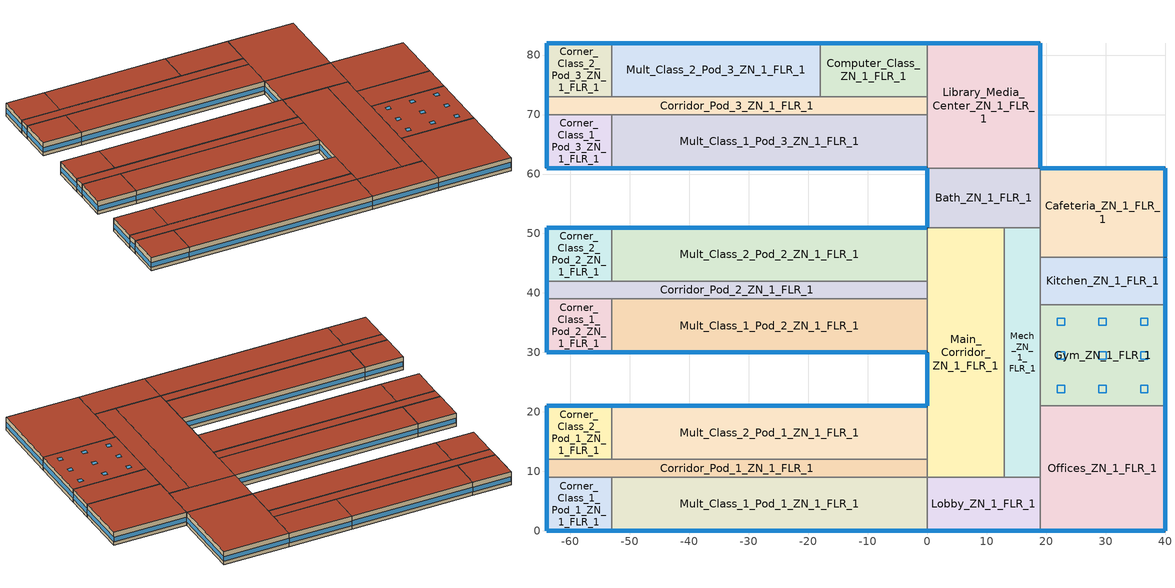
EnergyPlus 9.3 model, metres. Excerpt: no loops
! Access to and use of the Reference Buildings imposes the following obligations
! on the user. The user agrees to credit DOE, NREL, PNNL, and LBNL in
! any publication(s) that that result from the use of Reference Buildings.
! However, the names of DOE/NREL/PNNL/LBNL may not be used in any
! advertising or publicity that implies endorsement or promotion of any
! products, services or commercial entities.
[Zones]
Bath_ZN_1_FLR_1
 floor ground (ext-slab): 0,61 19,61 19,51 0,51 z0
 wall outside (Steel Frame Non-res Ext Wall): 0,61 0,51 z0:4
 wall to Main_Corridor_ZN_1_FLR_1 (int-walls): 0,51 13,51 z0:4
 wall to Mech_ZN_1_FLR_1 (int-walls): 13,51 19,51 z0:4
 wall to Cafeteria_ZN_1_FLR_1 (int-walls): 19,51 19,61 z0:4
 wall to Library_Media_Center_ZN_1_FLR_1 (int-walls): 19,61 0,61 z0:4
 window (Window Non-res Fixed): 0,60.95 0,51.05 z1.1:2.51
 roof outside (IEAD Non-res Roof): 0,51 19,51 19,61 0,61 z4
Cafeteria_ZN_1_FLR_1
 floor ground (ext-slab): 19,61 40,61 40,46 19,46 z0
 wall outside (Steel Frame Non-res Ext Wall): 40,46 40,61 19,61 z0:4
 wall to Kitchen_ZN_1_FLR_1 (int-walls): 19,46 40,46 z0:4
 wall to Mech_ZN_1_FLR_1 (int-walls): 19,51 19,46 z0:4
 window (Window Non-res Fixed): 40,46.05 40,60.95 / 39.95,61 19.05,61 z1.1:2.51
 roof outside (IEAD Non-res Roof): 19,46 40,46 40,61 19,61 z4
Computer_Class_ZN_1_FLR_1
 floor ground (ext-slab): -18,82 0,82 0,73 -18,73 z0
 wall outside (Steel Frame Non-res Ext Wall): 0,82 -18,82 z0:4
 wall to Corridor_Pod_3_ZN_1_FLR_1 (int-walls): -18,73 0,73 z0:4
 wall to Library_Media_Center_ZN_1_FLR_1 (int-walls): 0,73 0,82 z0:4
 wall to Mult_Class_2_Pod_3_ZN_1_FLR_1 (int-walls): -18,82 -18,73 z0:4
 window (Window Non-res Fixed): -0.05,82 -17.95,82 z1.1:2.51
 roof outside (IEAD Non-res Roof): -18,73 0,73 0,82 -18,82 z4
Corner_Class_1_Pod_1_ZN_1_FLR_1
 floor ground (ext-slab): -64,9 -53,9 -53,0 -64,0 z0
 wall outside (Steel Frame Non-res Ext Wall): -64,9 -64,0 -53,0 z0:4
 wall to Mult_Class_1_Pod_1_ZN_1_FLR_1 (int-walls): -53,0 -53,9 z0:4
 wall to Corridor_Pod_1_ZN_1_FLR_1 (int-walls): -53,9 -64,9 z0:4
 window (Window Non-res Fixed): -63.95,0 -53.05,0 z1.1:2.51; -64,8.95 -64,0.05 z1.1:2.52
 roof outside (IEAD Non-res Roof): -64,0 -53,0 -53,9 -64,9 z4
Corner_Class_1_Pod_2_ZN_1_FLR_1
 floor ground (ext-slab): -64,39 -53,39 -53,30 -64,30 z0
 wall outside (Steel Frame Non-res Ext Wall): -64,39 -64,30 -53,30 z0:4
 wall to Mult_Class_1_Pod_2_ZN_1_FLR_1 (int-walls): -53,30 -53,39 z0:4
 wall to Corridor_Pod_2_ZN_1_FLR_1 (int-walls): -53,39 -64,39 z0:4
 window (Window Non-res Fixed): -63.95,30 -53.05,30 z1.1:2.51; -64,38.95 -64,30.05 z1.1:2.52
 roof outside (IEAD Non-res Roof): -64,30 -53,30 -53,39 -64,39 z4
Corner_Class_1_Pod_3_ZN_1_FLR_1
 floor ground (ext-slab): -64,70 -53,70 -53,61 -64,61 z0
 wall outside (Steel Frame Non-res Ext Wall): -64,70 -64,61 -53,61 z0:4
 wall to Mult_Class_1_Pod_3_ZN_1_FLR_1 (int-walls): -53,61 -53,70 z0:4
 wall to Corridor_Pod_3_ZN_1_FLR_1 (int-walls): -53,70 -64,70 z0:4
 window (Window Non-res Fixed): -63.95,61 -53.05,61 z1.1:2.51; -64,69.95 -64,61.05 z1.1:2.52
 roof outside (IEAD Non-res Roof): -64,61 -53,61 -53,70 -64,70 z4
Corner_Class_2_Pod_1_ZN_1_FLR_1
 floor ground (ext-slab): -64,21 -53,21 -53,12 -64,12 z0
 wall outside (Steel Frame Non-res Ext Wall): -53,21 -64,21 -64,12 z0:4
 wall to Corridor_Pod_1_ZN_1_FLR_1 (int-walls): -64,12 -53,12 z0:4
 wall to Mult_Class_2_Pod_1_ZN_1_FLR_1 (int-walls): -53,12 -53,21 z0:4
 window (Window Non-res Fixed): -53.05,21 -63.95,21 z1.1:2.51; -64,20.95 -64,12.05 z1.1:2.52
 roof outside (IEAD Non-res Roof): -64,12 -53,12 -53,21 -64,21 z4
Corner_Class_2_Pod_2_ZN_1_FLR_1
 floor ground (ext-slab): -64,51 -53,51 -53,42 -64,42 z0
 wall outside (Steel Frame Non-res Ext Wall): -53,51 -64,51 -64,42 z0:4
 wall to Corridor_Pod_2_ZN_1_FLR_1 (int-walls): -64,42 -53,42 z0:4
 wall to Mult_Class_2_Pod_2_ZN_1_FLR_1 (int-walls): -53,42 -53,51 z0:4
 window (Window Non-res Fixed): -53.05,51 -63.95,51 z1.1:2.51; -64,50.95 -64,42.05 z1.1:2.52
 roof outside (IEAD Non-res Roof): -64,42 -53,42 -53,51 -64,51 z4
Corner_Class_2_Pod_3_ZN_1_FLR_1
 floor ground (ext-slab): -64,82 -53,82 -53,73 -64,73 z0
 wall outside (Steel Frame Non-res Ext Wall): -53,82 -64,82 -64,73 z0:4
 wall to Corridor_Pod_3_ZN_1_FLR_1 (int-walls): -64,73 -53,73 z0:4
 wall to Mult_Class_2_Pod_3_ZN_1_FLR_1 (int-walls): -53,73 -53,82 z0:4
 window (Window Non-res Fixed): -53.05,82 -63.95,82 z1.1:2.51; -64,81.95 -64,73.05 z1.1:2.52
 roof outside (IEAD Non-res Roof): -64,73 -53,73 -53,82 -64,82 z4
Corridor_Pod_1_ZN_1_FLR_1
 floor ground (ext-slab): -64,12 0,12 0,9 -64,9 z0
 wall outside (Steel Frame Non-res Ext Wall): -64,12 -64,9 z0:4
 wall to Mult_Class_1_Pod_1_ZN_1_FLR_1 (int-walls): -53,9 0,9 z0:4
 wall to Main_Corridor_ZN_1_FLR_1 (int-walls): 0,9 0,12 z0:4
 wall to Mult_Class_2_Pod_1_ZN_1_FLR_1 (int-walls): 0,12 -53,12 z0:4
 window (Window Non-res Fixed): -64,11.95 -64,9.05 z1.1:2.55
 roof outside (IEAD Non-res Roof): -64,9 0,9 0,12 -64,12 z4
Corridor_Pod_2_ZN_1_FLR_1
 floor ground (ext-slab): -64,42 0,42 0,39 -64,39 z0
 wall outside (Steel Frame Non-res Ext Wall): -64,42 -64,39 z0:4
 wall to Mult_Class_1_Pod_2_ZN_1_FLR_1 (int-walls): -53,39 0,39 z0:4
 wall to Main_Corridor_ZN_1_FLR_1 (int-walls): 0,39 0,42 z0:4
 wall to Mult_Class_2_Pod_2_ZN_1_FLR_1 (int-walls): 0,42 -53,42 z0:4
 window (Window Non-res Fixed): -64,41.95 -64,39.05 z1.1:2.55
 roof outside (IEAD Non-res Roof): -64,39 0,39 0,42 -64,42 z4
Corridor_Pod_3_ZN_1_FLR_1
 floor ground (ext-slab): -64,73 0,73 0,70 -64,70 z0
 wall outside (Steel Frame Non-res Ext Wall): -64,73 -64,70 z0:4
 wall to Mult_Class_1_Pod_3_ZN_1_FLR_1 (int-walls): -53,70 0,70 z0:4
 wall to Library_Media_Center_ZN_1_FLR_1 (int-walls): 0,70 0,73 z0:4
 wall to Mult_Class_2_Pod_3_ZN_1_FLR_1 (int-walls): -18,73 -53,73 z0:4
 window (Window Non-res Fixed): -64,72.95 -64,70.05 z1.1:2.55
 roof outside (IEAD Non-res Roof): -64,70 0,70 0,73 -64,73 z4
Gym_ZN_1_FLR_1
 floor ground (ext-slab): 19,38 40,38 40,21 19,21 z0
 wall outside (Steel Frame Non-res Ext Wall): 40,21 40,38 z0:4
 wall to Offices_ZN_1_FLR_1 (int-walls): 19,21 40,21 z0:4
 wall to Kitchen_ZN_1_FLR_1 (int-walls): 40,38 19,38 z0:4
 wall to Mech_ZN_1_FLR_1 (int-walls): 19,38 19,21 z0:4
 window (Window Non-res Fixed): 40,21.05 40,37.95 z1.1:2.51
 roof outside (IEAD Non-res Roof): 19,21 40,21 40,38 19,38 z4
 skylight (Skylight cons 456): 21.89,23.22 23.11,23.22 23.11,24.44 21.89,24.44 z4; 28.89,23.22 30.11,23.22 30.11,24.44 28.89,24.44 z4; 35.89,23.22 37.11,23.22 37.11,24.44 35.89,24.44 z4; 21.89,28.89 23.11,28.89 23.11,30.11 21.89,30.11 z4; 28.89,28.89 30.11,28.89 30.11,30.11 28.89,30.11 z4; 35.89,28.89 37.11,28.89 37.11,30.11 35.89,30.11 z4; 21.89,34.56 23.11,34.56 23.11,35.78 21.89,35.78 z4; 28.89,34.56 30.11,34.56 30.11,35.78 28.89,35.78 z4; 35.89,34.56 37.11,34.56 37.11,35.78 35.89,35.78 z4
Kitchen_ZN_1_FLR_1
 floor ground (ext-slab): 19,46 40,46 40,38 19,38 z0
 wall outside (Steel Frame Non-res Ext Wall): 40,38 40,46 z0:4
 wall to Mech_ZN_1_FLR_1 (int-walls): 19,46 19,38 z0:4
 window (Window Non-res Fixed): 40,38.05 40,45.95 z1.1:2.52
 roof outside (IEAD Non-res Roof): 19,38 40,38 40,46 19,46 z4
Library_Media_Center_ZN_1_FLR_1
 floor ground (ext-slab): 0,82 19,82 19,61 0,61 z0
 wall outside (Steel Frame Non-res Ext Wall): 19,61 19,82 0,82 z0:4
 wall to Mult_Class_1_Pod_3_ZN_1_FLR_1 (int-walls): 0,70 0,61 z0:4
 window (Window Non-res Fixed): 19,61.05 19,81.95 / 18.95,82 0.05,82 z1.1:2.51
 roof outside (IEAD Non-res Roof): 0,61 19,61 19,82 0,82 z4
Lobby_ZN_1_FLR_1
 floor ground (ext-slab): 0,9 19,9 19,0 0,0 z0
 wall outside (Steel Frame Non-res Ext Wall): 0,0 19,0 z0:4
 wall to Offices_ZN_1_FLR_1 (int-walls): 19,0 19,9 z0:4
 wall to Mech_ZN_1_FLR_1 (int-walls): 19,9 13,9 z0:4
 wall to Main_Corridor_ZN_1_FLR_1 (int-walls): 13,9 0,9 z0:4
 wall to Mult_Class_1_Pod_1_ZN_1_FLR_1 (int-walls): 0,9 0,0 z0:4
 window (Window Non-res Fixed): 0.05,0 18.95,0 z1.1:2.51
 roof outside (IEAD Non-res Roof): 0,0 19,0 19,9 0,9 z4
Main_Corridor_ZN_1_FLR_1
 floor ground (ext-slab): 0,51 13,51 13,9 0,9 z0
 wall outside (Steel Frame Non-res Ext Wall): 0,30 0,21 z0:4
 wall to Mech_ZN_1_FLR_1 (int-walls): 13,9 13,51 z0:4
 wall to Mult_Class_2_Pod_2_ZN_1_FLR_1 (int-walls): 0,51 0,42 z0:4
 wall to Mult_Class_1_Pod_2_ZN_1_FLR_1 (int-walls): 0,39 0,30 z0:4
 wall to Mult_Class_2_Pod_1_ZN_1_FLR_1 (int-walls): 0,21 0,12 z0:4
 window (Window Non-res Fixed): 0,29.95 0,21.05 z1.1:2.52
 roof outside (IEAD Non-res Roof): 0,9 13,9 13,51 0,51 z4
Mech_ZN_1_FLR_1
 floor ground (ext-slab): 13,51 19,51 19,9 13,9 z0
 wall to Offices_ZN_1_FLR_1 (int-walls): 19,9 19,21 z0:4
 roof outside (IEAD Non-res Roof): 13,9 19,9 19,51 13,51 z4
Mult_Class_1_Pod_1_ZN_1_FLR_1
 floor ground (ext-slab): -53,9 0,9 0,0 -53,0 z0
 wall outside (Steel Frame Non-res Ext Wall): -53,0 0,0 z0:4
 window (Window Non-res Fixed): -52.95,0 -0.05,0 z1.1:2.5
 roof outside (IEAD Non-res Roof): -53,0 0,0 0,9 -53,9 z4
Mult_Class_1_Pod_2_ZN_1_FLR_1
 floor ground (ext-slab): -53,39 0,39 0,30 -53,30 z0
 wall outside (Steel Frame Non-res Ext Wall): -53,30 0,30 z0:4
 window (Window Non-res Fixed): -52.95,30 -0.05,30 z1.1:2.5
 roof outside (IEAD Non-res Roof): -53,30 0,30 0,39 -53,39 z4
Mult_Class_1_Pod_3_ZN_1_FLR_1
 floor ground (ext-slab): -53,70 0,70 0,61 -53,61 z0
 wall outside (Steel Frame Non-res Ext Wall): -53,61 0,61 z0:4
 window (Window Non-res Fixed): -52.95,61 -0.05,61 z1.1:2.5
 roof outside (IEAD Non-res Roof): -53,61 0,61 0,70 -53,70 z4
Mult_Class_2_Pod_1_ZN_1_FLR_1
 floor ground (ext-slab): -53,21 0,21 0,12 -53,12 z0
 wall outside (Steel Frame Non-res Ext Wall): 0,21 -53,21 z0:4
 window (Window Non-res Fixed): -0.05,21 -52.95,21 z1.1:2.5
 roof outside (IEAD Non-res Roof): -53,12 0,12 0,21 -53,21 z4
Mult_Class_2_Pod_2_ZN_1_FLR_1
 floor ground (ext-slab): -53,51 0,51 0,42 -53,42 z0
 wall outside (Steel Frame Non-res Ext Wall): 0,51 -53,51 z0:4
 window (Window Non-res Fixed): -0.05,51 -52.95,51 z1.1:2.5
 roof outside (IEAD Non-res Roof): -53,42 0,42 0,51 -53,51 z4
Mult_Class_2_Pod_3_ZN_1_FLR_1
 floor ground (ext-slab): -53,82 -18,82 -18,73 -53,73 z0
 wall outside (Steel Frame Non-res Ext Wall): -18,82 -53,82 z0:4
 window (Window Non-res Fixed): -18.05,82 -52.95,82 z1.1:2.5
 roof outside (IEAD Non-res Roof): -53,73 -18,73 -18,82 -53,82 z4
Offices_ZN_1_FLR_1
 floor ground (ext-slab): 19,21 40,21 40,0 19,0 z0
 wall outside (Steel Frame Non-res Ext Wall): 19,0 40,0 40,21 z0:4
 window (Window Non-res Fixed): 19.05,0 39.95,0 / 40,0.05 40,20.95 z1.1:2.51
 roof outside (IEAD Non-res Roof): 19,0 40,0 40,21 19,21 z4
[Site:Location]
USA IL-CHICAGO-OHARE: Latitude {deg}=41.77; Longitude {deg}=-87.75; Time Zone {hr}=-6; Elevation {m}=190
[SizingPeriod:DesignDay] Day of Month=21; Humidity Condition Type=Wetbulb; Barometric Pressure {Pa}=99063; Rain Indicator=No; Snow Indicator=No; Daylight Saving Time Indicator=No; Solar Model Indicator=ASHRAEClearSky
Name | Month | Day Type | Maximum Dry-Bulb Temperature {C} | Daily Dry-Bulb Temperature Range {deltaC} | Wetbulb or DewPoint at Maximum Dry-Bulb {C} | Wind Speed {m/s} | Wind Direction {deg} | Sky Clearness
CHICAGO Ann Htg 99.6% Condns DB | 1 | WinterDesignDay | -20.6 | 0 | -20.6 | 4.9 | 270 | 0
CHICAGO Ann Clg .4% Condns WB=>MDB | 7 | SummerDesignDay | 31.2 | 10.7 | 25.5 | 5.3 | 230 | 1
[Site:WaterMainsTemperature]
Calculation Method=CORRELATION; Annual Average Outdoor Air Temperature {C}=9.69; Maximum Difference In Monthly Average Outdoor Air Temperatures {deltaC}=28.1
[Building]
Ref Bldg Primary School New2004_v1.3_5.0: North Axis {deg}=0; Terrain=City; Loads Convergence Tolerance Value {W}=0.04; Temperature Convergence Tolerance Value {deltaC}=0.2; Solar Distribution=FullInteriorAndExterior; Maximum Number of Warmup Days=25; Minimum Number of Warmup Days=6
[Site:GroundTemperature:BuildingSurface]
19.527, 19.502, 19.536, 19.598, 20.002, 21.64, 22.225, 22.375, 21.449, 20.121, 19.802, 19.633
[Construction]
Skylight cons 456: Skylight Plexi Atofina 2602, Air, Skylight Plexi Atofina 2602
Steel Frame Non-res Ext Wall: Wood Siding, Steel Frame NonRes Wall Insulation, 1/2IN Gypsum
IEAD Non-res Roof: Roof Membrane, IEAD NonRes Roof Insulation, Metal Decking
ext-slab: HW CONCRETE, CP02 CARPET PAD
int-walls: 1/2IN Gypsum, 1/2IN Gypsum
Window Non-res Fixed: NonRes Fixed Assembly Window
InteriorFurnishings: Std Wood 6inch
[WindowMaterial:Gas]
Air: Gas Type=Air; Thickness {m}=0.0127
[WindowMaterial:Glazing]
Skylight Plexi Atofina 2602: Optical Data Type=SpectralAverage; Thickness {m}=0.002997; Solar Transmittance at Normal Incidence=0.507; Front Side Solar Reflectance at Normal Incidence=0.221; Back Side Solar Reflectance at Normal Incidence=0.222; Visible Transmittance at Normal Incidence=0.486; Front Side Visible Reflectance at Normal Incidence=0.3; Back Side Visible Reflectance at Normal Incidence=0.3; Infrared Transmittance at Normal Incidence=0; Front Side Infrared Hemispherical Emissivity=0.9; Back Side Infrared Hemispherical Emissivity=0.9; Conductivity {W/m-K}=0.187; Dirt Correction Factor for Solar and Visible Transmittance=1; Solar Diffusing=No
[Material] Thermal Absorptance=0.9
Name | Roughness | Thickness {m} | Conductivity {W/m-K} | Density {kg/m3} | Specific Heat {J/kg-K} | Solar Absorptance | Visible Absorptance
Steel Frame NonRes Wall Insulation | MediumRough | 0.0870565 | 0.049 | 265 | 836.8 | 0.7 | 0.7
IEAD NonRes Roof Insulation | MediumRough | 0.127339 | 0.049 | 265 | 836.8 | 0.7 | 0.7
Std Wood 6inch | MediumSmooth | 0.15 | 0.12 | 540 | 1210 | 0.7 | 0.7
Wood Siding | MediumSmooth | 0.01 | 0.11 | 544.62 | 1210 | 0.78 | 0.78
1/2IN Gypsum | Smooth | 0.0127 | 0.16 | 784.9 | 830 | 0.92 | 0.92
HW CONCRETE | Rough | 0.1016 | 1.311 | 2240 | 836.8 | 0.7 | 0.7
Roof Membrane | VeryRough | 0.0095 | 0.16 | 1121.29 | 1460 | 0.7 | 0.7
Metal Decking | MediumSmooth | 0.0015 | 45.006 | 7680 | 418.4 | 0.7 | 0.3
[WindowMaterial:SimpleGlazingSystem]
NonRes Fixed Assembly Window: U-Factor {W/m2-K}=3.23646; Solar Heat Gain Coefficient=0.39
[Material:NoMass]
CP02 CARPET PAD: Roughness=VeryRough; Thermal Resistance {m2-K/W}=0.2165; Thermal Absorptance=0.9; Solar Absorptance=0.7; Visible Absorptance=0.8
[Zone] Type=1; Multiplier=1; Floor Area {m2}=autocalculate; Part of Total Floor Area=Yes
Bath_ZN_1_FLR_1; Cafeteria_ZN_1_FLR_1; Computer_Class_ZN_1_FLR_1; Corner_Class_1_Pod_1_ZN_1_FLR_1; Corner_Class_1_Pod_2_ZN_1_FLR_1; Corner_Class_1_Pod_3_ZN_1_FLR_1; Corner_Class_2_Pod_1_ZN_1_FLR_1; Corner_Class_2_Pod_2_ZN_1_FLR_1; Corner_Class_2_Pod_3_ZN_1_FLR_1; Corridor_Pod_1_ZN_1_FLR_1; Corridor_Pod_2_ZN_1_FLR_1; Corridor_Pod_3_ZN_1_FLR_1; Gym_ZN_1_FLR_1; Kitchen_ZN_1_FLR_1; Library_Media_Center_ZN_1_FLR_1; Lobby_ZN_1_FLR_1; Main_Corridor_ZN_1_FLR_1; Mech_ZN_1_FLR_1; Mult_Class_1_Pod_1_ZN_1_FLR_1; Mult_Class_1_Pod_2_ZN_1_FLR_1; Mult_Class_1_Pod_3_ZN_1_FLR_1; Mult_Class_2_Pod_1_ZN_1_FLR_1; Mult_Class_2_Pod_2_ZN_1_FLR_1; Mult_Class_2_Pod_3_ZN_1_FLR_1; Offices_ZN_1_FLR_1
[People] Fraction Radiant=0.3; Sensible Heat Fraction=AUTOCALCULATE; Activity Level Schedule=ACTIVITY_SCH; Enable ASHRAE 55 Comfort Warnings=No; Mean Radiant Temperature Calculation Type=ZoneAveraged; Work Efficiency Schedule=WORK_EFF_SCH; Clothing Insulation Calculation Method=ClothingInsulationSchedule; Clothing Insulation Schedule=CLOTHING_SCH; Air Velocity Schedule=AIR_VELO_SCH; Thermal Comfort Model 1 Type=FANGER
Name | Zone or ZoneList | Number of People Schedule | Number of People Calculation Method | Zone Floor Area per Person {m2/person} | Number of People
Bath_ZN_1_FLR_1 People | Bath_ZN_1_FLR_1 | BLDG_OCC_SCH | Area/Person | 10
Cafeteria_ZN_1_FLR_1 People | Cafeteria_ZN_1_FLR_1 | BLDG_OCC_SCH_Cafeteria | Area/Person | 1.39
Computer_Class_ZN_1_FLR_1 People | Computer_Class_ZN_1_FLR_1 | BLDG_OCC_SCH | Area/Person | 3.33
Corner_Class_1_Pod_1_ZN_1_FLR_1 People | Corner_Class_1_Pod_1_ZN_1_FLR_1 | BLDG_OCC_SCH | Area/Person | 4
Corner_Class_1_Pod_2_ZN_1_FLR_1 People | Corner_Class_1_Pod_2_ZN_1_FLR_1 | BLDG_OCC_SCH | Area/Person | 4
Corner_Class_1_Pod_3_ZN_1_FLR_1 People | Corner_Class_1_Pod_3_ZN_1_FLR_1 | BLDG_OCC_SCH | Area/Person | 4
Corner_Class_2_Pod_1_ZN_1_FLR_1 People | Corner_Class_2_Pod_1_ZN_1_FLR_1 | BLDG_OCC_SCH | Area/Person | 4
Corner_Class_2_Pod_2_ZN_1_FLR_1 People | Corner_Class_2_Pod_2_ZN_1_FLR_1 | BLDG_OCC_SCH | Area/Person | 4
Corner_Class_2_Pod_3_ZN_1_FLR_1 People | Corner_Class_2_Pod_3_ZN_1_FLR_1 | BLDG_OCC_SCH | Area/Person | 4
Corridor_Pod_1_ZN_1_FLR_1 People | Corridor_Pod_1_ZN_1_FLR_1 | BLDG_OCC_SCH | Area/Person | 10
Corridor_Pod_2_ZN_1_FLR_1 People | Corridor_Pod_2_ZN_1_FLR_1 | BLDG_OCC_SCH | Area/Person | 10
Corridor_Pod_3_ZN_1_FLR_1 People | Corridor_Pod_3_ZN_1_FLR_1 | BLDG_OCC_SCH | Area/Person | 10
Gym_ZN_1_FLR_1 People | Gym_ZN_1_FLR_1 | BLDG_OCC_SCH_Gym | Area/Person | 3.33
Kitchen_ZN_1_FLR_1 People | Kitchen_ZN_1_FLR_1 | BLDG_OCC_SCH | People |  | 25.2
Library_Media_Center_ZN_1_FLR_1 People | Library_Media_Center_ZN_1_FLR_1 | BLDG_OCC_SCH | Area/Person | 4.35
Main_Corridor_ZN_1_FLR_1 People | Main_Corridor_ZN_1_FLR_1 | BLDG_OCC_SCH | Area/Person | 10
Mult_Class_1_Pod_1_ZN_1_FLR_1 People | Mult_Class_1_Pod_1_ZN_1_FLR_1 | BLDG_OCC_SCH | Area/Person | 4
Mult_Class_1_Pod_2_ZN_1_FLR_1 People | Mult_Class_1_Pod_2_ZN_1_FLR_1 | BLDG_OCC_SCH | Area/Person | 4
Mult_Class_1_Pod_3_ZN_1_FLR_1 People | Mult_Class_1_Pod_3_ZN_1_FLR_1 | BLDG_OCC_SCH | Area/Person | 4
Mult_Class_2_Pod_1_ZN_1_FLR_1 People | Mult_Class_2_Pod_1_ZN_1_FLR_1 | BLDG_OCC_SCH | Area/Person | 4
Mult_Class_2_Pod_2_ZN_1_FLR_1 People | Mult_Class_2_Pod_2_ZN_1_FLR_1 | BLDG_OCC_SCH | Area/Person | 4
Mult_Class_2_Pod_3_ZN_1_FLR_1 People | Mult_Class_2_Pod_3_ZN_1_FLR_1 | BLDG_OCC_SCH | Area/Person | 4
Offices_ZN_1_FLR_1 People | Offices_ZN_1_FLR_1 | BLDG_OCC_SCH_Offices | Area/Person | 20
[Lights] Schedule=BLDG_LIGHT_SCH; Design Level Calculation Method=Watts/Area; Return Air Fraction=0; Fraction Radiant=0.37; Fraction Visible=0.2; Fraction Replaceable=1; Return Air Fraction Calculated from Plenum Temperature=No
Name | Zone or ZoneList | Watts per Zone Floor Area {W/m2}
Bath_ZN_1_FLR_1_Lights | Bath_ZN_1_FLR_1 | 9.68
Cafeteria_ZN_1_FLR_1_Lights | Cafeteria_ZN_1_FLR_1 | 15.06
Computer_Class_ZN_1_FLR_1_Lights | Computer_Class_ZN_1_FLR_1 | 15.06
Corner_Class_1_Pod_1_ZN_1_FLR_1_Lights | Corner_Class_1_Pod_1_ZN_1_FLR_1 | 15.06
Corner_Class_1_Pod_2_ZN_1_FLR_1_Lights | Corner_Class_1_Pod_2_ZN_1_FLR_1 | 15.06
Corner_Class_1_Pod_3_ZN_1_FLR_1_Lights | Corner_Class_1_Pod_3_ZN_1_FLR_1 | 15.06
Corner_Class_2_Pod_1_ZN_1_FLR_1_Lights | Corner_Class_2_Pod_1_ZN_1_FLR_1 | 15.06
Corner_Class_2_Pod_2_ZN_1_FLR_1_Lights | Corner_Class_2_Pod_2_ZN_1_FLR_1 | 15.06
Corner_Class_2_Pod_3_ZN_1_FLR_1_Lights | Corner_Class_2_Pod_3_ZN_1_FLR_1 | 15.06
Corridor_Pod_1_ZN_1_FLR_1_Lights | Corridor_Pod_1_ZN_1_FLR_1 | 5.38
Corridor_Pod_2_ZN_1_FLR_1_Lights | Corridor_Pod_2_ZN_1_FLR_1 | 5.38
Corridor_Pod_3_ZN_1_FLR_1_Lights | Corridor_Pod_3_ZN_1_FLR_1 | 5.38
Gym_ZN_1_FLR_1_Lights | Gym_ZN_1_FLR_1 | 15.06
Kitchen_ZN_1_FLR_1_Lights | Kitchen_ZN_1_FLR_1 | 12.91
Library_Media_Center_ZN_1_FLR_1_Lights | Library_Media_Center_ZN_1_FLR_1 | 13.99
Lobby_ZN_1_FLR_1_Lights | Lobby_ZN_1_FLR_1 | 13.99
Main_Corridor_ZN_1_FLR_1_Lights | Main_Corridor_ZN_1_FLR_1 | 5.38
Mech_ZN_1_FLR_1_Lights | Mech_ZN_1_FLR_1 | 16.14
Mult_Class_1_Pod_1_ZN_1_FLR_1_Lights | Mult_Class_1_Pod_1_ZN_1_FLR_1 | 15.06
Mult_Class_1_Pod_2_ZN_1_FLR_1_Lights | Mult_Class_1_Pod_2_ZN_1_FLR_1 | 15.06
Mult_Class_1_Pod_3_ZN_1_FLR_1_Lights | Mult_Class_1_Pod_3_ZN_1_FLR_1 | 15.06
Mult_Class_2_Pod_1_ZN_1_FLR_1_Lights | Mult_Class_2_Pod_1_ZN_1_FLR_1 | 15.06
Mult_Class_2_Pod_2_ZN_1_FLR_1_Lights | Mult_Class_2_Pod_2_ZN_1_FLR_1 | 15.06
Mult_Class_2_Pod_3_ZN_1_FLR_1_Lights | Mult_Class_2_Pod_3_ZN_1_FLR_1 | 15.06
Offices_ZN_1_FLR_1_Lights | Offices_ZN_1_FLR_1 | 11.84
[ElectricEquipment]
Name | Zone or ZoneList | Schedule | Design Level Calculation Method | Watts per Zone Floor Area {W/m2} | Fraction Latent | Fraction Radiant | Fraction Lost | Design Level {W}
Bath_ZN_1_FLR_1_PlugMisc_Equip | Bath_ZN_1_FLR_1 | BLDG_EQUIP_SCH | Watts/Area | 4 | 0 | 0.5 | 0
Cafeteria_ZN_1_FLR_1_PlugMisc_Equip | Cafeteria_ZN_1_FLR_1 | KITCHEN_ELEC_EQUIP_SCH | Watts/Area | 25.39 | 0 | 0.5 | 0
Computer_Class_ZN_1_FLR_1_PlugMisc_Equip | Computer_Class_ZN_1_FLR_1 | BLDG_EQUIP_SCH | Watts/Area | 20 | 0 | 0.5 | 0
Corner_Class_1_Pod_1_ZN_1_FLR_1_PlugMisc_Equip | Corner_Class_1_Pod_1_ZN_1_FLR_1 | BLDG_EQUIP_SCH | Watts/Area | 15 | 0 | 0.5 | 0
Corner_Class_1_Pod_2_ZN_1_FLR_1_PlugMisc_Equip | Corner_Class_1_Pod_2_ZN_1_FLR_1 | BLDG_EQUIP_SCH | Watts/Area | 15 | 0 | 0.5 | 0
Corner_Class_1_Pod_3_ZN_1_FLR_1_PlugMisc_Equip | Corner_Class_1_Pod_3_ZN_1_FLR_1 | BLDG_EQUIP_SCH | Watts/Area | 15 | 0 | 0.5 | 0
Corner_Class_2_Pod_1_ZN_1_FLR_1_PlugMisc_Equip | Corner_Class_2_Pod_1_ZN_1_FLR_1 | BLDG_EQUIP_SCH | Watts/Area | 15 | 0 | 0.5 | 0
Corner_Class_2_Pod_2_ZN_1_FLR_1_PlugMisc_Equip | Corner_Class_2_Pod_2_ZN_1_FLR_1 | BLDG_EQUIP_SCH | Watts/Area | 15 | 0 | 0.5 | 0
Corner_Class_2_Pod_3_ZN_1_FLR_1_PlugMisc_Equip | Corner_Class_2_Pod_3_ZN_1_FLR_1 | BLDG_EQUIP_SCH | Watts/Area | 15 | 0 | 0.5 | 0
Corridor_Pod_1_ZN_1_FLR_1_PlugMisc_Equip | Corridor_Pod_1_ZN_1_FLR_1 | BLDG_EQUIP_SCH | Watts/Area | 4 | 0 | 0.5 | 0
Corridor_Pod_2_ZN_1_FLR_1_PlugMisc_Equip | Corridor_Pod_2_ZN_1_FLR_1 | BLDG_EQUIP_SCH | Watts/Area | 4 | 0 | 0.5 | 0
Corridor_Pod_3_ZN_1_FLR_1_PlugMisc_Equip | Corridor_Pod_3_ZN_1_FLR_1 | BLDG_EQUIP_SCH | Watts/Area | 4 | 0 | 0.5 | 0
Gym_ZN_1_FLR_1_PlugMisc_Equip | Gym_ZN_1_FLR_1 | BLDG_EQUIP_SCH | Watts/Area | 5 | 0 | 0.5 | 0
Kitchen_ZN_1_FLR_1_ExhFan_Equip | Kitchen_ZN_1_FLR_1 | Kitchen_Exhaust_SCH | EquipmentLevel |  | 0 | 0 | 1 | 576
Kitchen_ZN_1_FLR_1_MiscElec_Equip | Kitchen_ZN_1_FLR_1 | KITCHEN_ELEC_EQUIP_SCH | EquipmentLevel |  | 0.25 | 0.3 | 0.2 | 31996
Library_Media_Center_ZN_1_FLR_1_PlugMisc_Equip | Library_Media_Center_ZN_1_FLR_1 | BLDG_EQUIP_SCH | Watts/Area | 15 | 0 | 0.5 | 0
Lobby_ZN_1_FLR_1_PlugMisc_Equip | Lobby_ZN_1_FLR_1 | BLDG_EQUIP_SCH | Watts/Area | 4 | 0 | 0.5 | 0
Main_Corridor_ZN_1_FLR_1_PlugMisc_Equip | Main_Corridor_ZN_1_FLR_1 | BLDG_EQUIP_SCH | Watts/Area | 4 | 0 | 0.5 | 0
Mech_ZN_1_FLR_1_PlugMisc_Equip | Mech_ZN_1_FLR_1 | BLDG_EQUIP_SCH | Watts/Area | 4 | 0 | 0.5 | 0
Mult_Class_1_Pod_1_ZN_1_FLR_1_PlugMisc_Equip | Mult_Class_1_Pod_1_ZN_1_FLR_1 | BLDG_EQUIP_SCH | Watts/Area | 15 | 0 | 0.5 | 0
Mult_Class_1_Pod_2_ZN_1_FLR_1_PlugMisc_Equip | Mult_Class_1_Pod_2_ZN_1_FLR_1 | BLDG_EQUIP_SCH | Watts/Area | 15 | 0 | 0.5 | 0
Mult_Class_1_Pod_3_ZN_1_FLR_1_PlugMisc_Equip | Mult_Class_1_Pod_3_ZN_1_FLR_1 | BLDG_EQUIP_SCH | Watts/Area | 15 | 0 | 0.5 | 0
Mult_Class_2_Pod_1_ZN_1_FLR_1_PlugMisc_Equip | Mult_Class_2_Pod_1_ZN_1_FLR_1 | BLDG_EQUIP_SCH | Watts/Area | 15 | 0 | 0.5 | 0
Mult_Class_2_Pod_2_ZN_1_FLR_1_PlugMisc_Equip | Mult_Class_2_Pod_2_ZN_1_FLR_1 | BLDG_EQUIP_SCH | Watts/Area | 15 | 0 | 0.5 | 0
Mult_Class_2_Pod_3_ZN_1_FLR_1_PlugMisc_Equip | Mult_Class_2_Pod_3_ZN_1_FLR_1 | BLDG_EQUIP_SCH | Watts/Area | 15 | 0 | 0.5 | 0
Offices_ZN_1_FLR_1_PlugMisc_Equip | Offices_ZN_1_FLR_1 | BLDG_EQUIP_SCH | Watts/Area | 10.8 | 0 | 0.5 | 0
[GasEquipment]
Kitchen_ZN_1_FLR_1_MiscGas_Equip: Zone or ZoneList=Kitchen_ZN_1_FLR_1; Schedule=KITCHEN_GAS_EQUIP_SCH; Design Level Calculation Method=EquipmentLevel; Design Level {W}=160284; Fraction Latent=0.1; Fraction Radiant=0.2; Fraction Lost=0.7
[Exterior:Lights]
Exterior Facade Lighting: Schedule=ALWAYS_ON; Design Level {W}=8575; Control Option=AstronomicalClock
[ZoneInfiltration:DesignFlowRate] Schedule=INFIL_SCH; Design Flow Rate Calculation Method=Flow/ExteriorWallArea; Flow per Exterior Surface Area {m3/s-m2}=0.000302; Constant Term Coefficient=1; Temperature Term Coefficient=0; Velocity Term Coefficient=0; Velocity Squared Term Coefficient=0
Name | Zone or ZoneList
Bath_ZN_1_FLR_1_Infiltration | Bath_ZN_1_FLR_1
Cafeteria_ZN_1_FLR_1_Infiltration | Cafeteria_ZN_1_FLR_1
Computer_Class_ZN_1_FLR_1_Infiltration | Computer_Class_ZN_1_FLR_1
Corner_Class_1_Pod_1_ZN_1_FLR_1_Infiltration | Corner_Class_1_Pod_1_ZN_1_FLR_1
Corner_Class_1_Pod_2_ZN_1_FLR_1_Infiltration | Corner_Class_1_Pod_2_ZN_1_FLR_1
Corner_Class_1_Pod_3_ZN_1_FLR_1_Infiltration | Corner_Class_1_Pod_3_ZN_1_FLR_1
Corner_Class_2_Pod_1_ZN_1_FLR_1_Infiltration | Corner_Class_2_Pod_1_ZN_1_FLR_1
Corner_Class_2_Pod_2_ZN_1_FLR_1_Infiltration | Corner_Class_2_Pod_2_ZN_1_FLR_1
Corner_Class_2_Pod_3_ZN_1_FLR_1_Infiltration | Corner_Class_2_Pod_3_ZN_1_FLR_1
Corridor_Pod_1_ZN_1_FLR_1_Infiltration | Corridor_Pod_1_ZN_1_FLR_1
Corridor_Pod_2_ZN_1_FLR_1_Infiltration | Corridor_Pod_2_ZN_1_FLR_1
Corridor_Pod_3_ZN_1_FLR_1_Infiltration | Corridor_Pod_3_ZN_1_FLR_1
Gym_ZN_1_FLR_1_Infiltration | Gym_ZN_1_FLR_1
Kitchen_ZN_1_FLR_1_Infiltration | Kitchen_ZN_1_FLR_1
Library_Media_Center_ZN_1_FLR_1_Infiltration | Library_Media_Center_ZN_1_FLR_1
Lobby_ZN_1_FLR_1_Infiltration | Lobby_ZN_1_FLR_1
Main_Corridor_ZN_1_FLR_1_Infiltration | Main_Corridor_ZN_1_FLR_1
Mult_Class_1_Pod_1_ZN_1_FLR_1_Infiltration | Mult_Class_1_Pod_1_ZN_1_FLR_1
Mult_Class_1_Pod_2_ZN_1_FLR_1_Infiltration | Mult_Class_1_Pod_2_ZN_1_FLR_1
Mult_Class_1_Pod_3_ZN_1_FLR_1_Infiltration | Mult_Class_1_Pod_3_ZN_1_FLR_1
Mult_Class_2_Pod_1_ZN_1_FLR_1_Infiltration | Mult_Class_2_Pod_1_ZN_1_FLR_1
Mult_Class_2_Pod_2_ZN_1_FLR_1_Infiltration | Mult_Class_2_Pod_2_ZN_1_FLR_1
Mult_Class_2_Pod_3_ZN_1_FLR_1_Infiltration | Mult_Class_2_Pod_3_ZN_1_FLR_1
Offices_ZN_1_FLR_1_Infiltration | Offices_ZN_1_FLR_1
[InternalMass] Construction=InteriorFurnishings
Name | Zone or ZoneList | Surface Area {m2}
Bath_ZN_1_FLR_1 Internal Mass | Bath_ZN_1_FLR_1 | 380
Cafeteria_ZN_1_FLR_1 Internal Mass | Cafeteria_ZN_1_FLR_1 | 630
Computer_Class_ZN_1_FLR_1 Internal Mass | Computer_Class_ZN_1_FLR_1 | 324
Corner_Class_1_Pod_1_ZN_1_FLR_1 Internal Mass | Corner_Class_1_Pod_1_ZN_1_FLR_1 | 198
Corner_Class_1_Pod_2_ZN_1_FLR_1 Internal Mass | Corner_Class_1_Pod_2_ZN_1_FLR_1 | 198
Corner_Class_1_Pod_3_ZN_1_FLR_1 Internal Mass | Corner_Class_1_Pod_3_ZN_1_FLR_1 | 198
Corner_Class_2_Pod_1_ZN_1_FLR_1 Internal Mass | Corner_Class_2_Pod_1_ZN_1_FLR_1 | 198
Corner_Class_2_Pod_2_ZN_1_FLR_1 Internal Mass | Corner_Class_2_Pod_2_ZN_1_FLR_1 | 198
Corner_Class_2_Pod_3_ZN_1_FLR_1 Internal Mass | Corner_Class_2_Pod_3_ZN_1_FLR_1 | 198
Corridor_Pod_1_ZN_1_FLR_1 Internal Mass | Corridor_Pod_1_ZN_1_FLR_1 | 384
Corridor_Pod_2_ZN_1_FLR_1 Internal Mass | Corridor_Pod_2_ZN_1_FLR_1 | 384
Corridor_Pod_3_ZN_1_FLR_1 Internal Mass | Corridor_Pod_3_ZN_1_FLR_1 | 384
Gym_ZN_1_FLR_1 Internal Mass | Gym_ZN_1_FLR_1 | 714
Kitchen_ZN_1_FLR_1 Internal Mass | Kitchen_ZN_1_FLR_1 | 336
Library_Media_Center_ZN_1_FLR_1 Internal Mass | Library_Media_Center_ZN_1_FLR_1 | 798
Lobby_ZN_1_FLR_1 Internal Mass | Lobby_ZN_1_FLR_1 | 342
Main_Corridor_ZN_1_FLR_1 Internal Mass | Main_Corridor_ZN_1_FLR_1 | 1092
Mech_ZN_1_FLR_1 Internal Mass | Mech_ZN_1_FLR_1 | 504
Mult_Class_1_Pod_1_ZN_1_FLR_1 Internal Mass | Mult_Class_1_Pod_1_ZN_1_FLR_1 | 954
Mult_Class_1_Pod_2_ZN_1_FLR_1 Internal Mass | Mult_Class_1_Pod_2_ZN_1_FLR_1 | 954
Mult_Class_1_Pod_3_ZN_1_FLR_1 Internal Mass | Mult_Class_1_Pod_3_ZN_1_FLR_1 | 954
Mult_Class_2_Pod_1_ZN_1_FLR_1 Internal Mass | Mult_Class_2_Pod_1_ZN_1_FLR_1 | 954
Mult_Class_2_Pod_2_ZN_1_FLR_1 Internal Mass | Mult_Class_2_Pod_2_ZN_1_FLR_1 | 954
Mult_Class_2_Pod_3_ZN_1_FLR_1 Internal Mass | Mult_Class_2_Pod_3_ZN_1_FLR_1 | 630
Offices_ZN_1_FLR_1 Internal Mass | Offices_ZN_1_FLR_1 | 882
[ZoneMixing]
Kitchen_ZN_1_FLR_1 Exhaust Fanmixing_0: Zone=Kitchen_ZN_1_FLR_1; Schedule=HVACOperationSchd; Design Flow Rate Calculation Method=Flow/Zone; Design Flow Rate {m3/s}=1.3554; Source Zone=Cafeteria_ZN_1_FLR_1; Delta Temperature {deltaC}=0
[AvailabilityManager:NightCycle] Applicability Schedule=ALWAYS_ON; Fan Schedule=HVACOperationSchd; Control Type=CycleOnAny; Thermostat Tolerance {deltaC}=1; Cycling Run Time Control Type=FixedRunTime; Cycling Run Time {s}=1800
PSZ-AC_1:6 Availability Manager; PSZ-AC_2:5 Availability Manager; PSZ-AC_2:7 Availability Manager; VAV_OTHER Availability Manager; VAV_POD_1 Availability Manager; VAV_POD_2 Availability Manager; VAV_POD_3 Availability Manager
[EnergyManagementSystem:ProgramCallingManager]
Volume_Initializer: BeginNewEnvironment; Initialize_Volumes
Setpoint_Controller: BeginTimestepBeforePredictor; Set_Setpoints
Demand_Reporter: EndOfZoneTimestepAfterZoneReporting; Report_Demand; Report_Occupants; Calculate_Temperatures
[EnergyManagementSystem:Program]
Set_Setpoints: Set C2 = C2_NOM + COOL_SETP_DELTA*5.0/9.0; Set C1 = C1_NOM + COOL_SETP_DELTA*5.0/9.0; Set H2 = H2_NOM + HEAT_SETP_DELTA*5.0/9.0; Set H1 = H1_NOM + HEAT_SETP_DELTA*5.0/9.0
Initialize_Volumes: Set BATH_ZN_1_FLR_1_V = 760.00; Set CAFETERIA_ZN_1_FLR_1_V = 1260.00; Set COMPUTER_CLASS_ZN_1_FLR_1_V = 648.00; Set CORNER_CLASS_1_POD_1_ZN_1_FLR_1_V = 396.00; Set CORNER_CLASS_1_POD_2_ZN_1_FLR_1_V = 396.00; Set CORNER_CLASS_1_POD_3_ZN_1_FLR_1_V = 396.00; Set CORNER_CLASS_2_POD_1_ZN_1_FLR_1_V = 396.00; Set CORNER_CLASS_2_POD_2_ZN_1_FLR_1_V = 396.00; Set CORNER_CLASS_2_POD_3_ZN_1_FLR_1_V = 396.00; Set CORRIDOR_POD_1_ZN_1_FLR_1_V = 768.00; Set CORRIDOR_POD_2_ZN_1_FLR_1_V = 768.00; Set CORRIDOR_POD_3_ZN_1_FLR_1_V = 768.00; Set GYM_ZN_1_FLR_1_V = 1428.00; Set KITCHEN_ZN_1_FLR_1_V = 672.00; Set LIBRARY_MEDIA_CENTER_ZN_1_FLR_1_V = 1596.00; Set LOBBY_ZN_1_FLR_1_V = 684.00; Set MAIN_CORRIDOR_ZN_1_FLR_1_V = 2184.00; Set MECH_ZN_1_FLR_1_V = 1008.00; Set MULT_CLASS_1_POD_1_ZN_1_FLR_1_V = 1908.00; Set MULT_CLASS_1_POD_2_ZN_1_FLR_1_V = 1908.00; Set MULT_CLASS_1_POD_3_ZN_1_FLR_1_V = 1908.00; Set MULT_CLASS_2_POD_1_ZN_1_FLR_1_V = 1908.00; Set MULT_CLASS_2_POD_2_ZN_1_FLR_1_V = 1908.00; Set MULT_CLASS_2_POD_3_ZN_1_FLR_1_V = 1260.00; Set OFFICES_ZN_1_FLR_1_V = 1764.00
Report_Demand: Set Cooling_Power_State = 0.0; Set Heating_Power_State = 0.0; Set Flexible_Cooling_Demand = 0.0; Set Flexible_Heating_Demand = 0.0; Set Flexible_Cooling_Demand = Flexible_Cooling_Demand + Cooling_Coil_1; Set Flexible_Cooling_Demand = Flexible_Cooling_Demand + Cooling_Coil_2; Set Flexible_Cooling_Demand = Flexible_Cooling_Demand + Cooling_Coil_3; Set Flexible_Cooling_Demand = Flexible_Cooling_Demand + Cooling_Coil_4; Set Flexible_Cooling_Demand = Flexible_Cooling_Demand + Cooling_Coil_5; Set Flexible_Cooling_Demand = Flexible_Cooling_Demand + Cooling_Coil_6; Set Flexible_Cooling_Demand = Flexible_Cooling_Demand + Cooling_Coil_7; Set Flexible_Cooling_Demand = Flexible_Cooling_Demand/(60*60*ZoneTimeStep); IF Flexible_Cooling_Demand > 1.0; Set Cooling_Power_State = 1.0; ENDIF; Set Flexible_Heating_Demand = Flexible_Heating_Demand + Heating_Coil_1; Set Flexible_Heating_Demand = Flexible_Heating_Demand + Heating_Coil_2; Set Flexible_Heating_Demand = Flexible_Heating_Demand + Heating_Coil_3; Set Flexible_Heating_Demand = Flexible_Heating_Demand/(60*60*ZoneTimeStep); IF Flexible_Heating_Demand > 1.0; Set Heating_Power_State = 1.0; ENDIF
Report_Occupants: Set Total_Occupants = 0.0; Set Total_Occupants = Total_Occupants + BATH_ZN_1_FLR_1_O; Set Total_Occupants = Total_Occupants + CAFETERIA_ZN_1_FLR_1_O; Set Total_Occupants = Total_Occupants + COMPUTER_CLASS_ZN_1_FLR_1_O; Set Total_Occupants = Total_Occupants + CORNER_CLASS_1_POD_1_ZN_1_FLR_1_O; Set Total_Occupants = Total_Occupants + CORNER_CLASS_1_POD_2_ZN_1_FLR_1_O; Set Total_Occupants = Total_Occupants + CORNER_CLASS_1_POD_3_ZN_1_FLR_1_O; Set Total_Occupants = Total_Occupants + CORNER_CLASS_2_POD_1_ZN_1_FLR_1_O; Set Total_Occupants = Total_Occupants + CORNER_CLASS_2_POD_2_ZN_1_FLR_1_O; Set Total_Occupants = Total_Occupants + CORNER_CLASS_2_POD_3_ZN_1_FLR_1_O; Set Total_Occupants = Total_Occupants + CORRIDOR_POD_1_ZN_1_FLR_1_O; Set Total_Occupants = Total_Occupants + CORRIDOR_POD_2_ZN_1_FLR_1_O; Set Total_Occupants = Total_Occupants + CORRIDOR_POD_3_ZN_1_FLR_1_O; Set Total_Occupants = Total_Occupants + GYM_ZN_1_FLR_1_O; Set Total_Occupants = Total_Occupants + KITCHEN_ZN_1_FLR_1_O; Set Total_Occupants = Total_Occupants + LIBRARY_MEDIA_CENTER_ZN_1_FLR_1_O; Set Total_Occupants = Total_Occupants + MAIN_CORRIDOR_ZN_1_FLR_1_O; Set Total_Occupants = Total_Occupants + MULT_CLASS_1_POD_1_ZN_1_FLR_1_O; Set Total_Occupants = Total_Occupants + MULT_CLASS_1_POD_2_ZN_1_FLR_1_O; Set Total_Occupants = Total_Occupants + MULT_CLASS_1_POD_3_ZN_1_FLR_1_O; Set Total_Occupants = Total_Occupants + MULT_CLASS_2_POD_1_ZN_1_FLR_1_O; Set Total_Occupants = Total_Occupants + MULT_CLASS_2_POD_2_ZN_1_FLR_1_O; Set Total_Occupants = Total_Occupants + MULT_CLASS_2_POD_3_ZN_1_FLR_1_O; Set Total_Occupants = Total_Occupants + OFFICES_ZN_1_FLR_1_O
[EnergyManagementSystem:Sensor] Output:Variable or Output:Meter=Schedule Value
Name | Output:Variable or Output:Meter Index Key
C2_NOM | C2_NOM
C1_NOM | C1_NOM
H2_NOM | H2_NOM
H1_NOM | H1_NOM
[EnergyManagementSystem:Actuator] Actuated Component Type=Schedule:Compact; Actuated Component Control Type=Schedule Value
Name | Actuated Component Unique
C2 | CLGSETP_SCH
C1 | CLGSETP_SCH_BATHCORRMECHKITCHEN
H2 | HTGSETP_SCH
H1 | HTGSETP_SCH_BATHCORRMECHKITCHEN
[EnergyManagementSystem:GlobalVariable]
Flexible_Cooling_Demand
Flexible_Heating_Demand
Setpoint_Cooling_Temperature
Setpoint_Heating_Temperature
Schedule_Cooling_Temperature
Schedule_Heating_Temperature
Current_Cooling_Temperature
Current_Heating_Temperature
Cooling_Power_State
Heating_Power_State
H_SET
C_SET
H_CUR
C_CUR
TOTAL_HEAT_V
TOTAL_COOL_V
T_CUR
Total_Occupants
BATH_ZN_1_FLR_1_V
CAFETERIA_ZN_1_FLR_1_V
COMPUTER_CLASS_ZN_1_FLR_1_V
CORNER_CLASS_1_POD_1_ZN_1_FLR_1_V
CORNER_CLASS_1_POD_2_ZN_1_FLR_1_V
CORNER_CLASS_1_POD_3_ZN_1_FLR_1_V
CORNER_CLASS_2_POD_1_ZN_1_FLR_1_V
CORNER_CLASS_2_POD_2_ZN_1_FLR_1_V
CORNER_CLASS_2_POD_3_ZN_1_FLR_1_V
CORRIDOR_POD_1_ZN_1_FLR_1_V
CORRIDOR_POD_2_ZN_1_FLR_1_V
CORRIDOR_POD_3_ZN_1_FLR_1_V
GYM_ZN_1_FLR_1_V
KITCHEN_ZN_1_FLR_1_V
LIBRARY_MEDIA_CENTER_ZN_1_FLR_1_V
LOBBY_ZN_1_FLR_1_V
MAIN_CORRIDOR_ZN_1_FLR_1_V
MECH_ZN_1_FLR_1_V
MULT_CLASS_1_POD_1_ZN_1_FLR_1_V
MULT_CLASS_1_POD_2_ZN_1_FLR_1_V
MULT_CLASS_1_POD_3_ZN_1_FLR_1_V
MULT_CLASS_2_POD_1_ZN_1_FLR_1_V
MULT_CLASS_2_POD_2_ZN_1_FLR_1_V
MULT_CLASS_2_POD_3_ZN_1_FLR_1_V
OFFICES_ZN_1_FLR_1_V
[EnergyManagementSystem:OutputVariable] Type of Data in Variable=Averaged; Update Frequency=ZoneTimeStep
Name | EMS Variable
Cooling Controlled Load | Flexible_Cooling_Demand
Heating Controlled Load | Flexible_Heating_Demand
Cooling Schedule Temperature | Schedule_Cooling_Temperature
Heating Schedule Temperature | Schedule_Heating_Temperature
Cooling Setpoint Temperature | Setpoint_Cooling_Temperature
Heating Setpoint Temperature | Setpoint_Heating_Temperature
Cooling Current Temperature | Current_Cooling_Temperature
Heating Current Temperature | Current_Heating_Temperature
Cooling Power State | Cooling_Power_State
Heating Power State | Heating_Power_State
Heating Setpoint | H_SET
Cooling Setpoint | C_SET
Heating Current | H_CUR
Cooling Current | C_CUR
Heating Volume | TOTAL_HEAT_V
Cooling Volume | TOTAL_COOL_V
Indoor Air Temperature | T_CUR
Occupant Count | Total_Occupants
[ExternalInterface:Variable] Initial Value=0
COOL_SETP_DELTA; HEAT_SETP_DELTA
[Schedule:Compact]
ALWAYS_ON: Through: 12/31, For: AllDays, Until: 24:00, 1
BLDG_EQUIP_SCH: Through: 6/30, For: Weekdays SummerDesignDay, Until: 08:00, 0.35, Until: 17:00, 0.95, Until: 24:00, 0.35, For: AllOtherDays, Until: 24:00, 0.35, Through: 9/1, For: Weekdays SummerDesignDay, Until: 08:00, 0.25, Until: 17:00, 0.5, Until: 24:00, 0.25, For: AllOtherDays, Until: 24:00, 0.25, Through: 12/31, For: Weekdays SummerDesignDay, Until: 08:00, 0.35, Until: 17:00, 0.95, Until: 24:00, 0.35, For: AllOtherDays, Until: 24:00, 0.35
BLDG_LIGHT_SCH: Through: 6/30, For: Weekdays SummerDesignDay, Until: 07:00, 0.1773, Until: 21:00, 0.9, Until: 24:00, 0.1773, For: AllOtherDays, Until: 24:00, 0.1773, Through: 9/1, For: Weekdays SummerDesignDay, Until: 08:00, 0.1773, Until: 20:00, 0.5, Until: 24:00, 0.1773, For: AllOtherDays, Until: 24:00, 0.1773, Through: 12/31, For: Weekdays SummerDesignDay, Until: 07:00, 0.1773, Until: 21:00, 0.9, Until: 24:00, 0.1773, For: AllOtherDays, Until: 24:00, 0.1773
BLDG_OCC_SCH: Through: 6/30, For: Weekdays SummerDesignDay, Until: 08:00, 0, Until: 16:00, 0.75, Until: 21:00, 0.15, Until: 24:00, 0, For: AllOtherDays, Until: 24:00, 0, Through: 9/1, For: Weekdays SummerDesignDay, Until: 08:00, 0, Until: 21:00, 0.15, Until: 24:00, 0, For: AllOtherDays, Until: 24:00, 0, Through: 12/31, For: Weekdays SummerDesignDay, Until: 08:00, 0, Until: 16:00, 0.75, Until: 21:00, 0.15, Until: 24:00, 0, For: AllOtherDays, Until: 24:00, 0
BLDG_OCC_SCH_Cafeteria: Through: 6/30, For: Weekdays SummerDesignDay, Until: 07:00, 0, Until: 09:00, 0.15, Until: 11:00, 0.05, Until: 13:00, 0.95, Until: 15:00, 0.15, Until: 24:00, 0, For: AllOtherDays, Until: 24:00, 0, Through: 9/1, For: Weekdays SummerDesignDay, Until: 09:00, 0, Until: 15:00, 0.25, Until: 24:00, 0, For: AllOtherDays, Until: 24:00, 0, Through: 12/31, For: Weekdays SummerDesignDay, Until: 07:00, 0, Until: 09:00, 0.15, Until: 11:00, 0.05, Until: 13:00, 0.95, Until: 15:00, 0.15, Until: 24:00, 0, For: AllOtherDays, Until: 24:00, 0
BLDG_OCC_SCH_Gym: Through: 6/30, For: Weekdays SummerDesignDay, Until: 08:00, 0, Until: 16:00, 0.35, Until: 21:00, 0.95, Until: 24:00, 0, For: AllOtherDays, Until: 24:00, 0, Through: 9/1, For: Weekdays SummerDesignDay, Until: 08:00, 0, Until: 16:00, 0.35, Until: 21:00, 0.35, Until: 24:00, 0, For: AllOtherDays, Until: 24:00, 0, Through: 12/31, For: Weekdays SummerDesignDay, Until: 08:00, 0, Until: 16:00, 0.35, Until: 21:00, 0.95, Until: 24:00, 0, For: AllOtherDays, Until: 24:00, 0
BLDG_OCC_SCH_Offices: Through: 6/30, For: Weekdays SummerDesignDay, Until: 08:00, 0, Until: 17:00, 0.95, Until: 21:00, 0.15, Until: 24:00, 0, For: AllOtherDays, Until: 24:00, 0, Through: 9/1, For: Weekdays SummerDesignDay, Until: 08:00, 0, Until: 17:00, 0.5, Until: 24:00, 0, For: AllOtherDays, Until: 24:00, 0, Through: 12/31, For: Weekdays SummerDesignDay, Until: 08:00, 0, Until: 17:00, 0.95, Until: 21:00, 0.15, Until: 24:00, 0, For: AllOtherDays, Until: 24:00, 0
KITCHEN_ELEC_EQUIP_SCH: Through: 6/30, For: Weekdays SummerDesignDay, Until: 08:00, 0.1, Until: 10:00, 0.15, Until: 13:00, 0.25, Until: 15:00, 0.15, Until: 24:00, 0.1, For: AllOtherDays, Until: 24:00, 0.1, Through: 9/1, For: Weekdays SummerDesignDay, Until: 08:00, 0.1, Until: 10:00, 0.13, Until: 13:00, 0.2, Until: 15:00, 0.13, Until: 24:00, 0.1, For: AllOtherDays, Until: 24:00, 0.1, Through: 12/31, For: Weekdays SummerDesignDay, Until: 08:00, 0.1, Until: 10:00, 0.15, Until: 13:00, 0.25, Until: 15:00, 0.15, Until: 24:00, 0.1, For: AllOtherDays, Until: 24:00, 0.1
KITCHEN_GAS_EQUIP_SCH: Through: 6/30, For: Weekdays SummerDesignDay, Until: 08:00, 0.02, Until: 10:00, 0.15, Until: 13:00, 0.2, Until: 15:00, 0.1, Until: 24:00, 0.02, For: AllOtherDays, Until: 24:00, 0.02, Through: 9/1, For: Weekdays SummerDesignDay, Until: 08:00, 0.02, Until: 10:00, 0.1, Until: 13:00, 0.15, Until: 15:00, 0.1, Until: 24:00, 0.02, For: AllOtherDays, Until: 24:00, 0.02, Through: 12/31, For: Weekdays SummerDesignDay, Until: 08:00, 0.02, Until: 10:00, 0.15, Until: 13:00, 0.2, Until: 15:00, 0.1, Until: 24:00, 0.02, For: AllOtherDays, Until: 24:00, 0.02
Kitchen_Exhaust_SCH; HVACOperationSchd: Through: 12/31, For: Weekdays SummerDesignDay, Until: 06:00, 0, Until: 21:00, 1, Until: 24:00, 0, For: AllOtherDays, Until: 24:00, 0
INFIL_SCH: Through: 12/31, For: AllDays, Until: 07:00, 1, Until: 21:00, 0.5, Until: 24:00, 1
WORK_EFF_SCH: Through: 12/31, For: AllDays, Until: 24:00, 0
CLOTHING_SCH: Through: 04/30, For: AllDays, Until: 24:00, 1.1, Through: 09/30, For: AllDays, Until: 24:00, 0.6, Through: 12/31, For: AllDays, Until: 24:00, 1.1
ACTIVITY_SCH: Through: 12/31, For: AllDays, Until: 24:00, 120
AIR_VELO_SCH: Through: 12/31, For: AllDays, Until: 24:00, 0.2
CLGSETP_SCH; C2_NOM: Through: 6/30, For: SummerDesignDay, Until: 24:00, 24, For: WeekEnds Holidays WinterDesignDay, Until: 24:00, 27, For: AllOtherDays, Until: 06:00, 27, Until: 21:00, 24, Until: 24:00, 27, Through: 9/1, For: SummerDesignDay, Until: 24:00, 24, For: WeekEnds Holidays WinterDesignDay, Until: 24:00, 27, For: AllOtherDays, Until: 07:00, 27, Until: 18:00, 24, Until: 24:00, 27, Through: 12/31, For: SummerDesignDay, Until: 24:00, 24, For: WeekEnds Holidays WinterDesignDay, Until: 24:00, 27, For: AllOtherDays, Until: 06:00, 27, Until: 21:00, 24, Until: 24:00, 27
CLGSETP_SCH_BathCorrMechKitchen; C1_NOM: Through: 12/31, For: SummerDesignDay, Until: 06:00, 27, Until: 21:00, 24, Until: 24:00, 27, For: AllOtherDays, Until: 24:00, 27
HTGSETP_SCH; H2_NOM: Through: 6/30, For: WinterDesignDay, Until: 24:00, 21, For: WeekEnds Holidays SummerDesignDay, Until: 24:00, 16, For: AllOtherDays, Until: 06:00, 16, Until: 21:00, 21, Until: 24:00, 16, Through: 9/1, For: WinterDesignDay, Until: 24:00, 21, For: WeekEnds Holidays SummerDesignDay, Until: 24:00, 16, For: AllOtherDays, Until: 07:00, 16, Until: 18:00, 21, Until: 24:00, 16, Through: 12/31, For: WinterDesignDay, Until: 24:00, 21, For: WeekEnds Holidays SummerDesignDay, Until: 24:00, 16, For: AllOtherDays, Until: 06:00, 16, Until: 21:00, 21, Until: 24:00, 16
HTGSETP_SCH_BathCorrMechKitchen; H1_NOM: Through: 12/31, For: WinterDesignDay, Until: 06:00, 16, Until: 21:00, 21, Until: 24:00, 16, For: AllOtherDays, Until: 24:00, 16
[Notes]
DOE Commercial Reference Building
Primary School, new construction 90.1-2004
EnergyPlus Version 8.3
ASHRAE Standards 90.1-2004 and 62-1999
Description:  Single story, primary school, 25 zones
Classrooms, gymnasium/multipurpose room, cafeteria, kitchen
Original model developed for the K-12 Advanced Energy Design Guide
Form:         Area = 6,871 m2 (73,959 ft2); Number of Stories = 1; Shape = "E"
Main corridor with three wings for class rooms
Envelope:     Envelope thermal properties vary with climate according to ASHRAE Standard 90.1-2004.
Opaque constructions: steel frame walls; built-up flat roof (insulation above deck); slab-on-grade floor
Windows: window-to-wall ratio = 35%,
Skylights: 4% roof area in gymnasium
Infiltration = 0.4 cfm/ft2 above grade wall area at 0.3 in wc (75 Pa) adjusted to 0.016 in wc (4 Pa).
25% of full value when ventilation system on.
HVAC:         Packaged VAV with hot water re/heat; PSZ-AC and gas furnace in gymnasium, kitchen, and cafeteria
Economizer per 90.1-2004
Exhaust:      restroom exhaust = 283 L/s (600 cfm); Kitchen exhaust 1557 L/s (3300 cfm), 87% make up air from cafeteria
Kitchen exhaust fan modeled as an external load to avoid getting douible the make-up air
Refrigeration: Walk-in cooler and walk-in freezer
Int. gains:   W/m2 (W/ft2)  lights              elec plug          gas plug
Detached Shading:               None
Daylight:                       None
Natural Ventilation:            None
Zonal Equipment:                None
Air Primary Loops:              VAV, CAV
Plant Loops:                    SHWSys1, HeatSys1
System Equipment Autosize:      Yes
Purchased Cooling:              None
Purchased Heating:              None
Coils:                          Coil:Cooling:DX:SingleSpeed; Coil:Cooilng:DX:TwoSpeed
Coil:Heating:Water (PVAV units); Coil:Heating:Electric (PSZ units)
Pumps:                          Yes
Boilers:                        Boiler:HotWater (gas-fired)
Chillers:                       None
Reference citation for the Commercial Reference Buildings:
Deru, M.; Field, K.; Studer, D.; Benne, K.; Griffith, B.; Torcellini, P;
Halverson, M.; Winiarski, D.; Liu, B.; Rosenberg, M.; Huang, J.;
Yazdanian, M.; Crawley, D. (2010).
U.S. Department of Energy Commercial Reference Building Models of the National Building Stock.
Washington, DC: U.S. Department of Energy, Energy Efficiency and
Renewable Energy, Office of Building Technologies.
WeatherFileName=USA_IL_Chicago-OHare_TMY2.epw
CHICAGO_IL_USA Annual Heating 99.6%, MaxDB=-20.6°C
